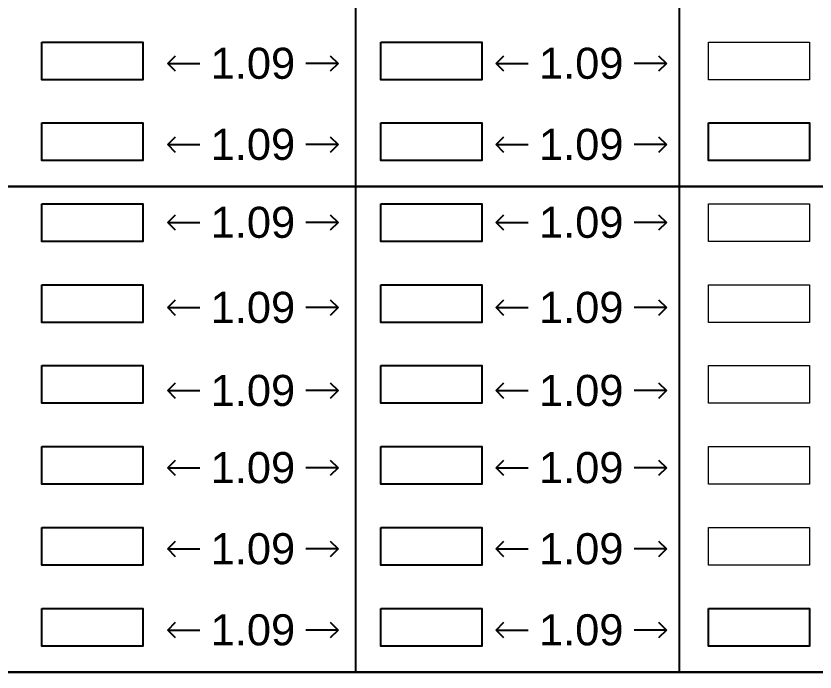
# Model space of a CAD drawing. Header units: millimetres. Extents: x -9481 to -9285, y 28735 to 28829.
# Drawn here: x -9457.79 to -9452.65, y 28757.72 to 28761.94 of the extents above; entities that cross this region are included whole.
import ezdxf

# ---------------------------------------------------------------- set-up
doc = ezdxf.new("R2010")
doc.units = ezdxf.units.MM
doc.header["$PDMODE"] = 34
doc.header["$PDSIZE"] = -15
for name, color, linetype, plot in [('BLK_1_FLR_0_REGULAR_ROOM_2', 7, 'Continuous', False), ('BLK_1_FLR_0_REGULAR_ROOM_3', 7, 'Continuous', False), ('BLK_1_FLR_0_REGULAR_ROOM_4', 7, 'Continuous', False), ('BLK_1_FLR_0_REGULAR_ROOM_5', 7, 'Continuous', False), ('BLK_1_FLR_0_REGULAR_ROOM_6', 7, 'Continuous', False), ('BLK_1_FLR_1_REGULAR_ROOM_1', 7, 'Continuous', False), ('BLK_1_FLR_1_REGULAR_ROOM_2', 7, 'Continuous', False), ('BLK_1_FLR_1_REGULAR_ROOM_6', 7, 'Continuous', False), ('BLK_1_FLR_2_REGULAR_ROOM_6', 7, 'Continuous', False)]:
    doc.layers.add(name, color=color, linetype=linetype, plot=plot)
for name, color, linetype in [('BLK_1_FLR_1_REGULAR_ROOM_3', 7, 'Continuous'), ('BLK_1_FLR_1_REGULAR_ROOM_4', 7, 'Continuous'), ('BLK_1_FLR_1_REGULAR_ROOM_5', 7, 'Continuous')]:
    doc.layers.add(name, color=color, linetype=linetype)
for name, color, linetype, lineweight in [('BLK_1_FLR_2_REGULAR_ROOM_1', 7, 'Continuous', 0), ('BLK_1_FLR_2_REGULAR_ROOM_2', 7, 'Continuous', 0), ('BLK_1_FLR_2_REGULAR_ROOM_3', 7, 'Continuous', 0), ('BLK_1_FLR_2_REGULAR_ROOM_4', 7, 'Continuous', 0), ('BLK_1_FLR_2_REGULAR_ROOM_5', 7, 'Continuous', 0), ('PLAN', 7, 'Continuous', 40)]:
    doc.layers.add(name, color=color, linetype=linetype, lineweight=lineweight)
doc.styles.add('Arial', font='arial.ttf', dxfattribs={"height": 0.2})
doc.styles.add('style2', font='arial.ttf', dxfattribs={"height": 0.3})
doc.dimstyles.new('INT DIM', dxfattribs={"dimtxt": 0.3, "dimasz": 0.1, "dimexe": 0.18, "dimexo": 0.0625, "dimgap": 0.09, "dimtad": 0, "dimzin": 0, "dimdsep": 46, "dimtxsty": 'style2', "dimblk": 'OPEN90', "dimcen": 0.09, "dimse1": 1, "dimse2": 1, "dimclrd": 250, "dimclrt": 256, "dimadec": 0, "dimazin": 0, "dimtfac": 1, "dimtofl": 0, "dimtmove": 0, "dimatfit": 3, "dimfxl": 0.18, "dimtolj": 1, "dimtzin": 0, "dimlwd": -1, "dimarcsym": 0})

# ---------------------------------------------------------------- blocks, each defined once
blk = doc.blocks.new('_Open90')
at = {"layer": 'PLAN', "color": 0, "lineweight": -2}
for p, q in [((0, 0), (-1, 0)), ((-0.5, 0.5), (0, 0)), ((0, 0), (-0.5, -0.5))]:
    blk.add_line(p, q, dxfattribs=at)
blk = doc.blocks.new('*D67')
at = {"layer": 'BLK_1_FLR_0_REGULAR_ROOM_5', "color": 250, "transparency": 16777216}
for p, q in [((-9456.7091, 28761.6345), (-9456.6022, 28761.6345)), ((-9455.8142, 28761.6345), (-9455.9211, 28761.6345))]:
    blk.add_line(p, q, dxfattribs=at)
at = {"layer": 'Defpoints', "color": 0, "transparency": 16777216}
for p in [(-9456.8091, 28761.7546), (-9455.7142, 28761.7546), (-9455.7142, 28761.6345)]:
    blk.add_point(p, dxfattribs=at)
at = {"layer": 'BLK_1_FLR_0_REGULAR_ROOM_5', "color": 250, "transparency": 16777216, "xscale": 0.1, "yscale": 0.1, "zscale": 0.1, "rotation": 180}
blk.add_blockref('_Open90', (-9456.8091, 28761.6345), dxfattribs=at)
at = {"layer": 'BLK_1_FLR_0_REGULAR_ROOM_5', "color": 250, "transparency": 16777216, "xscale": 0.1, "yscale": 0.1, "zscale": 0.1}
blk.add_blockref('_Open90', (-9455.7142, 28761.6345), dxfattribs=at)
at = {"layer": 'BLK_1_FLR_0_REGULAR_ROOM_5', "transparency": 16777216, "insert": (-9456.2617, 28761.6345), "char_height": 0.2, "attachment_point": 5, "style": 'Arial', "bg_fill": 3, "box_fill_scale": 1.1, "bg_fill_color": 256, "bg_fill_true_color": 13158600, "bg_fill_transparency": 0}
blk.add_mtext('\\A1;1.09', dxfattribs=at)
blk = doc.blocks.new('*D68')
at = {"layer": 'BLK_1_FLR_1_REGULAR_ROOM_5', "color": 250, "transparency": 16777216}
for p, q in [((-9454.5973, 28761.6345), (-9454.4904, 28761.6345)), ((-9453.7023, 28761.6345), (-9453.8093, 28761.6345))]:
    blk.add_line(p, q, dxfattribs=at)
at = {"layer": 'Defpoints', "color": 0, "transparency": 16777216}
for p in [(-9454.6973, 28761.7546), (-9453.6023, 28761.7546), (-9453.6023, 28761.6345)]:
    blk.add_point(p, dxfattribs=at)
at = {"layer": 'BLK_1_FLR_1_REGULAR_ROOM_5', "color": 250, "transparency": 16777216, "xscale": 0.1, "yscale": 0.1, "zscale": 0.1, "rotation": 180}
blk.add_blockref('_Open90', (-9454.6973, 28761.6345), dxfattribs=at)
at = {"layer": 'BLK_1_FLR_1_REGULAR_ROOM_5', "color": 250, "transparency": 16777216, "xscale": 0.1, "yscale": 0.1, "zscale": 0.1}
blk.add_blockref('_Open90', (-9453.6023, 28761.6345), dxfattribs=at)
at = {"layer": 'BLK_1_FLR_1_REGULAR_ROOM_5', "transparency": 16777216, "insert": (-9454.1498, 28761.6345), "char_height": 0.2, "attachment_point": 5, "style": 'Arial', "bg_fill": 3, "box_fill_scale": 1.1, "bg_fill_color": 256, "bg_fill_true_color": 13158600, "bg_fill_transparency": 0}
blk.add_mtext('\\A1;1.09', dxfattribs=at)
blk = doc.blocks.new('*D72')
at = {"layer": 'BLK_1_FLR_0_REGULAR_ROOM_6', "color": 250, "transparency": 16777216}
for p, q in [((-9456.7091, 28761.1126), (-9456.6022, 28761.1126)), ((-9455.8142, 28761.1126), (-9455.9211, 28761.1126))]:
    blk.add_line(p, q, dxfattribs=at)
at = {"layer": 'Defpoints', "color": 0, "transparency": 16777216}
for p in [(-9456.8091, 28761.2327), (-9455.7142, 28761.2327), (-9455.7142, 28761.1126)]:
    blk.add_point(p, dxfattribs=at)
at = {"layer": 'BLK_1_FLR_0_REGULAR_ROOM_6', "color": 250, "transparency": 16777216, "xscale": 0.1, "yscale": 0.1, "zscale": 0.1, "rotation": 180}
blk.add_blockref('_Open90', (-9456.8091, 28761.1126), dxfattribs=at)
at = {"layer": 'BLK_1_FLR_0_REGULAR_ROOM_6', "color": 250, "transparency": 16777216, "xscale": 0.1, "yscale": 0.1, "zscale": 0.1}
blk.add_blockref('_Open90', (-9455.7142, 28761.1126), dxfattribs=at)
at = {"layer": 'BLK_1_FLR_0_REGULAR_ROOM_6', "transparency": 16777216, "insert": (-9456.2617, 28761.1126), "char_height": 0.2, "attachment_point": 5, "style": 'Arial', "bg_fill": 3, "box_fill_scale": 1.1, "bg_fill_color": 256, "bg_fill_true_color": 13158600, "bg_fill_transparency": 0}
blk.add_mtext('\\A1;1.09', dxfattribs=at)
blk = doc.blocks.new('*D73')
at = {"layer": 'BLK_1_FLR_1_REGULAR_ROOM_6', "color": 250, "transparency": 16777216}
for p, q in [((-9454.5973, 28761.1126), (-9454.4904, 28761.1126)), ((-9453.7023, 28761.1126), (-9453.8093, 28761.1126))]:
    blk.add_line(p, q, dxfattribs=at)
at = {"layer": 'Defpoints', "color": 0, "transparency": 16777216}
for p in [(-9454.6973, 28761.2327), (-9453.6023, 28761.2327), (-9453.6023, 28761.1126)]:
    blk.add_point(p, dxfattribs=at)
at = {"layer": 'BLK_1_FLR_1_REGULAR_ROOM_6', "color": 250, "transparency": 16777216, "xscale": 0.1, "yscale": 0.1, "zscale": 0.1, "rotation": 180}
blk.add_blockref('_Open90', (-9454.6973, 28761.1126), dxfattribs=at)
at = {"layer": 'BLK_1_FLR_1_REGULAR_ROOM_6', "color": 250, "transparency": 16777216, "xscale": 0.1, "yscale": 0.1, "zscale": 0.1}
blk.add_blockref('_Open90', (-9453.6023, 28761.1126), dxfattribs=at)
at = {"layer": 'BLK_1_FLR_1_REGULAR_ROOM_6', "transparency": 16777216, "insert": (-9454.1498, 28761.1126), "char_height": 0.2, "attachment_point": 5, "style": 'Arial', "bg_fill": 3, "box_fill_scale": 1.1, "bg_fill_color": 256, "bg_fill_true_color": 13158600, "bg_fill_transparency": 0}
blk.add_mtext('\\A1;1.09', dxfattribs=at)
blk = doc.blocks.new('*D77')
at = {"layer": 'BLK_1_FLR_1_REGULAR_ROOM_1', "color": 250, "transparency": 16777216}
for p, q in [((-9456.7091, 28760.6111), (-9456.6022, 28760.6111)), ((-9455.8142, 28760.6111), (-9455.9211, 28760.6111))]:
    blk.add_line(p, q, dxfattribs=at)
at = {"layer": 'Defpoints', "color": 0, "transparency": 16777216}
for p in [(-9456.8091, 28760.7312), (-9455.7142, 28760.7312), (-9455.7142, 28760.6111)]:
    blk.add_point(p, dxfattribs=at)
at = {"layer": 'BLK_1_FLR_1_REGULAR_ROOM_1', "color": 250, "transparency": 16777216, "xscale": 0.1, "yscale": 0.1, "zscale": 0.1, "rotation": 180}
blk.add_blockref('_Open90', (-9456.8091, 28760.6111), dxfattribs=at)
at = {"layer": 'BLK_1_FLR_1_REGULAR_ROOM_1', "color": 250, "transparency": 16777216, "xscale": 0.1, "yscale": 0.1, "zscale": 0.1}
blk.add_blockref('_Open90', (-9455.7142, 28760.6111), dxfattribs=at)
at = {"layer": 'BLK_1_FLR_1_REGULAR_ROOM_1', "transparency": 16777216, "insert": (-9456.2617, 28760.6111), "char_height": 0.2, "attachment_point": 5, "style": 'Arial', "bg_fill": 3, "box_fill_scale": 1.1, "bg_fill_color": 256, "bg_fill_true_color": 13158600, "bg_fill_transparency": 0}
blk.add_mtext('\\A1;1.09', dxfattribs=at)
blk = doc.blocks.new('*D78')
at = {"layer": 'BLK_1_FLR_1_REGULAR_ROOM_1', "color": 250, "transparency": 16777216}
for p, q in [((-9454.5973, 28760.6111), (-9454.4904, 28760.6111)), ((-9453.7023, 28760.6111), (-9453.8093, 28760.6111))]:
    blk.add_line(p, q, dxfattribs=at)
at = {"layer": 'Defpoints', "color": 0, "transparency": 16777216}
for p in [(-9454.6973, 28760.7312), (-9453.6023, 28760.7312), (-9453.6023, 28760.6111)]:
    blk.add_point(p, dxfattribs=at)
at = {"layer": 'BLK_1_FLR_1_REGULAR_ROOM_1', "color": 250, "transparency": 16777216, "xscale": 0.1, "yscale": 0.1, "zscale": 0.1, "rotation": 180}
blk.add_blockref('_Open90', (-9454.6973, 28760.6111), dxfattribs=at)
at = {"layer": 'BLK_1_FLR_1_REGULAR_ROOM_1', "color": 250, "transparency": 16777216, "xscale": 0.1, "yscale": 0.1, "zscale": 0.1}
blk.add_blockref('_Open90', (-9453.6023, 28760.6111), dxfattribs=at)
at = {"layer": 'BLK_1_FLR_1_REGULAR_ROOM_1', "transparency": 16777216, "insert": (-9454.1498, 28760.6111), "char_height": 0.2, "attachment_point": 5, "style": 'Arial', "bg_fill": 3, "box_fill_scale": 1.1, "bg_fill_color": 256, "bg_fill_true_color": 13158600, "bg_fill_transparency": 0}
blk.add_mtext('\\A1;1.09', dxfattribs=at)
blk = doc.blocks.new('*D82')
at = {"layer": 'BLK_1_FLR_0_REGULAR_ROOM_2', "color": 250, "transparency": 16777216}
for p, q in [((-9456.7091, 28760.0637), (-9456.6022, 28760.0637)), ((-9455.8142, 28760.0637), (-9455.9211, 28760.0637))]:
    blk.add_line(p, q, dxfattribs=at)
at = {"layer": 'Defpoints', "color": 0, "transparency": 16777216}
for p in [(-9456.8091, 28760.1838), (-9455.7142, 28760.1838), (-9455.7142, 28760.0637)]:
    blk.add_point(p, dxfattribs=at)
at = {"layer": 'BLK_1_FLR_0_REGULAR_ROOM_2', "color": 250, "transparency": 16777216, "xscale": 0.1, "yscale": 0.1, "zscale": 0.1, "rotation": 180}
blk.add_blockref('_Open90', (-9456.8091, 28760.0637), dxfattribs=at)
at = {"layer": 'BLK_1_FLR_0_REGULAR_ROOM_2', "color": 250, "transparency": 16777216, "xscale": 0.1, "yscale": 0.1, "zscale": 0.1}
blk.add_blockref('_Open90', (-9455.7142, 28760.0637), dxfattribs=at)
at = {"layer": 'BLK_1_FLR_0_REGULAR_ROOM_2', "transparency": 16777216, "insert": (-9456.2617, 28760.0637), "char_height": 0.2, "attachment_point": 5, "style": 'Arial', "bg_fill": 3, "box_fill_scale": 1.1, "bg_fill_color": 256, "bg_fill_true_color": 13158600, "bg_fill_transparency": 0}
blk.add_mtext('\\A1;1.09', dxfattribs=at)
blk = doc.blocks.new('*D83')
at = {"layer": 'BLK_1_FLR_1_REGULAR_ROOM_2', "color": 250, "transparency": 16777216}
for p, q in [((-9454.5973, 28760.0637), (-9454.4904, 28760.0637)), ((-9453.7023, 28760.0637), (-9453.8093, 28760.0637))]:
    blk.add_line(p, q, dxfattribs=at)
at = {"layer": 'Defpoints', "color": 0, "transparency": 16777216}
for p in [(-9454.6973, 28760.1838), (-9453.6023, 28760.1838), (-9453.6023, 28760.0637)]:
    blk.add_point(p, dxfattribs=at)
at = {"layer": 'BLK_1_FLR_1_REGULAR_ROOM_2', "color": 250, "transparency": 16777216, "xscale": 0.1, "yscale": 0.1, "zscale": 0.1, "rotation": 180}
blk.add_blockref('_Open90', (-9454.6973, 28760.0637), dxfattribs=at)
at = {"layer": 'BLK_1_FLR_1_REGULAR_ROOM_2', "color": 250, "transparency": 16777216, "xscale": 0.1, "yscale": 0.1, "zscale": 0.1}
blk.add_blockref('_Open90', (-9453.6023, 28760.0637), dxfattribs=at)
at = {"layer": 'BLK_1_FLR_1_REGULAR_ROOM_2', "transparency": 16777216, "insert": (-9454.1498, 28760.0637), "char_height": 0.2, "attachment_point": 5, "style": 'Arial', "bg_fill": 3, "box_fill_scale": 1.1, "bg_fill_color": 256, "bg_fill_true_color": 13158600, "bg_fill_transparency": 0}
blk.add_mtext('\\A1;1.09', dxfattribs=at)
blk = doc.blocks.new('*D87')
at = {"layer": 'BLK_1_FLR_0_REGULAR_ROOM_3', "color": 250, "transparency": 16777216}
for p, q in [((-9456.7091, 28759.5291), (-9456.6022, 28759.5291)), ((-9455.8142, 28759.5291), (-9455.9211, 28759.5291))]:
    blk.add_line(p, q, dxfattribs=at)
at = {"layer": 'Defpoints', "color": 0, "transparency": 16777216}
for p in [(-9456.8091, 28759.6491), (-9455.7142, 28759.6491), (-9455.7142, 28759.5291)]:
    blk.add_point(p, dxfattribs=at)
at = {"layer": 'BLK_1_FLR_0_REGULAR_ROOM_3', "color": 250, "transparency": 16777216, "xscale": 0.1, "yscale": 0.1, "zscale": 0.1, "rotation": 180}
blk.add_blockref('_Open90', (-9456.8091, 28759.5291), dxfattribs=at)
at = {"layer": 'BLK_1_FLR_0_REGULAR_ROOM_3', "color": 250, "transparency": 16777216, "xscale": 0.1, "yscale": 0.1, "zscale": 0.1}
blk.add_blockref('_Open90', (-9455.7142, 28759.5291), dxfattribs=at)
at = {"layer": 'BLK_1_FLR_0_REGULAR_ROOM_3', "transparency": 16777216, "insert": (-9456.2617, 28759.5291), "char_height": 0.2, "attachment_point": 5, "style": 'Arial', "bg_fill": 3, "box_fill_scale": 1.1, "bg_fill_color": 256, "bg_fill_true_color": 13158600, "bg_fill_transparency": 0}
blk.add_mtext('\\A1;1.09', dxfattribs=at)
blk = doc.blocks.new('*D88')
at = {"layer": 'BLK_1_FLR_1_REGULAR_ROOM_3', "color": 250, "transparency": 16777216}
for p, q in [((-9454.5973, 28759.5291), (-9454.4904, 28759.5291)), ((-9453.7023, 28759.5291), (-9453.8093, 28759.5291))]:
    blk.add_line(p, q, dxfattribs=at)
at = {"layer": 'Defpoints', "color": 0, "transparency": 16777216}
for p in [(-9454.6973, 28759.6491), (-9453.6023, 28759.6491), (-9453.6023, 28759.5291)]:
    blk.add_point(p, dxfattribs=at)
at = {"layer": 'BLK_1_FLR_1_REGULAR_ROOM_3', "color": 250, "transparency": 16777216, "xscale": 0.1, "yscale": 0.1, "zscale": 0.1, "rotation": 180}
blk.add_blockref('_Open90', (-9454.6973, 28759.5291), dxfattribs=at)
at = {"layer": 'BLK_1_FLR_1_REGULAR_ROOM_3', "color": 250, "transparency": 16777216, "xscale": 0.1, "yscale": 0.1, "zscale": 0.1}
blk.add_blockref('_Open90', (-9453.6023, 28759.5291), dxfattribs=at)
at = {"layer": 'BLK_1_FLR_1_REGULAR_ROOM_3', "transparency": 16777216, "insert": (-9454.1498, 28759.5291), "char_height": 0.2, "attachment_point": 5, "style": 'Arial', "bg_fill": 3, "box_fill_scale": 1.1, "bg_fill_color": 256, "bg_fill_true_color": 13158600, "bg_fill_transparency": 0}
blk.add_mtext('\\A1;1.09', dxfattribs=at)
blk = doc.blocks.new('*D92')
at = {"layer": 'BLK_1_FLR_0_REGULAR_ROOM_4', "color": 250, "ltscale": 0.75, "transparency": 16777216}
for p, q in [((-9456.7091, 28759.0326), (-9456.6022, 28759.0326)), ((-9455.8142, 28759.0326), (-9455.9211, 28759.0326))]:
    blk.add_line(p, q, dxfattribs=at)
at = {"layer": 'Defpoints', "color": 0, "ltscale": 0.75, "transparency": 16777216}
for p in [(-9456.8091, 28759.1527), (-9455.7142, 28759.1527), (-9455.7142, 28759.0326)]:
    blk.add_point(p, dxfattribs=at)
at = {"layer": 'BLK_1_FLR_0_REGULAR_ROOM_4', "color": 250, "ltscale": 0.75, "transparency": 16777216, "xscale": 0.1, "yscale": 0.1, "zscale": 0.1, "rotation": 180}
blk.add_blockref('_Open90', (-9456.8091, 28759.0326), dxfattribs=at)
at = {"layer": 'BLK_1_FLR_0_REGULAR_ROOM_4', "color": 250, "ltscale": 0.75, "transparency": 16777216, "xscale": 0.1, "yscale": 0.1, "zscale": 0.1}
blk.add_blockref('_Open90', (-9455.7142, 28759.0326), dxfattribs=at)
at = {"layer": 'BLK_1_FLR_0_REGULAR_ROOM_4', "ltscale": 0.75, "transparency": 16777216, "insert": (-9456.2617, 28759.0326), "char_height": 0.2, "attachment_point": 5, "style": 'Arial', "bg_fill": 3, "box_fill_scale": 1.1, "bg_fill_color": 256, "bg_fill_true_color": 13158600, "bg_fill_transparency": 0}
blk.add_mtext('\\A1;1.09', dxfattribs=at)
blk = doc.blocks.new('*D93')
at = {"layer": 'BLK_1_FLR_1_REGULAR_ROOM_4', "color": 250, "transparency": 16777216}
for p, q in [((-9454.5973, 28759.0326), (-9454.4904, 28759.0326)), ((-9453.7023, 28759.0326), (-9453.8093, 28759.0326))]:
    blk.add_line(p, q, dxfattribs=at)
at = {"layer": 'Defpoints', "color": 0, "transparency": 16777216}
for p in [(-9454.6973, 28759.1527), (-9453.6023, 28759.1527), (-9453.6023, 28759.0326)]:
    blk.add_point(p, dxfattribs=at)
at = {"layer": 'BLK_1_FLR_1_REGULAR_ROOM_4', "color": 250, "transparency": 16777216, "xscale": 0.1, "yscale": 0.1, "zscale": 0.1, "rotation": 180}
blk.add_blockref('_Open90', (-9454.6973, 28759.0326), dxfattribs=at)
at = {"layer": 'BLK_1_FLR_1_REGULAR_ROOM_4', "color": 250, "transparency": 16777216, "xscale": 0.1, "yscale": 0.1, "zscale": 0.1}
blk.add_blockref('_Open90', (-9453.6023, 28759.0326), dxfattribs=at)
at = {"layer": 'BLK_1_FLR_1_REGULAR_ROOM_4', "transparency": 16777216, "insert": (-9454.1498, 28759.0326), "char_height": 0.2, "attachment_point": 5, "style": 'Arial', "bg_fill": 3, "box_fill_scale": 1.1, "bg_fill_color": 256, "bg_fill_true_color": 13158600, "bg_fill_transparency": 0}
blk.add_mtext('\\A1;1.09', dxfattribs=at)
blk = doc.blocks.new('*D97')
at = {"layer": 'BLK_1_FLR_0_REGULAR_ROOM_5', "color": 250, "transparency": 16777216}
for p, q in [((-9456.7091, 28758.5106), (-9456.6022, 28758.5106)), ((-9455.8142, 28758.5106), (-9455.9211, 28758.5106))]:
    blk.add_line(p, q, dxfattribs=at)
at = {"layer": 'Defpoints', "color": 0, "transparency": 16777216}
for p in [(-9456.8091, 28758.6307), (-9455.7142, 28758.6307), (-9455.7142, 28758.5106)]:
    blk.add_point(p, dxfattribs=at)
at = {"layer": 'BLK_1_FLR_0_REGULAR_ROOM_5', "color": 250, "transparency": 16777216, "xscale": 0.1, "yscale": 0.1, "zscale": 0.1, "rotation": 180}
blk.add_blockref('_Open90', (-9456.8091, 28758.5106), dxfattribs=at)
at = {"layer": 'BLK_1_FLR_0_REGULAR_ROOM_5', "color": 250, "transparency": 16777216, "xscale": 0.1, "yscale": 0.1, "zscale": 0.1}
blk.add_blockref('_Open90', (-9455.7142, 28758.5106), dxfattribs=at)
at = {"layer": 'BLK_1_FLR_0_REGULAR_ROOM_5', "transparency": 16777216, "insert": (-9456.2617, 28758.5106), "char_height": 0.2, "attachment_point": 5, "style": 'Arial', "bg_fill": 3, "box_fill_scale": 1.1, "bg_fill_color": 256, "bg_fill_true_color": 13158600, "bg_fill_transparency": 0}
blk.add_mtext('\\A1;1.09', dxfattribs=at)
blk = doc.blocks.new('*D98')
at = {"layer": 'BLK_1_FLR_1_REGULAR_ROOM_5', "color": 250, "transparency": 16777216}
for p, q in [((-9454.5973, 28758.5106), (-9454.4904, 28758.5106)), ((-9453.7023, 28758.5106), (-9453.8093, 28758.5106))]:
    blk.add_line(p, q, dxfattribs=at)
at = {"layer": 'Defpoints', "color": 0, "transparency": 16777216}
for p in [(-9454.6973, 28758.6307), (-9453.6023, 28758.6307), (-9453.6023, 28758.5106)]:
    blk.add_point(p, dxfattribs=at)
at = {"layer": 'BLK_1_FLR_1_REGULAR_ROOM_5', "color": 250, "transparency": 16777216, "xscale": 0.1, "yscale": 0.1, "zscale": 0.1, "rotation": 180}
blk.add_blockref('_Open90', (-9454.6973, 28758.5106), dxfattribs=at)
at = {"layer": 'BLK_1_FLR_1_REGULAR_ROOM_5', "color": 250, "transparency": 16777216, "xscale": 0.1, "yscale": 0.1, "zscale": 0.1}
blk.add_blockref('_Open90', (-9453.6023, 28758.5106), dxfattribs=at)
at = {"layer": 'BLK_1_FLR_1_REGULAR_ROOM_5', "transparency": 16777216, "insert": (-9454.1498, 28758.5106), "char_height": 0.2, "attachment_point": 5, "style": 'Arial', "bg_fill": 3, "box_fill_scale": 1.1, "bg_fill_color": 256, "bg_fill_true_color": 13158600, "bg_fill_transparency": 0}
blk.add_mtext('\\A1;1.09', dxfattribs=at)
blk = doc.blocks.new('*D102')
at = {"layer": 'BLK_1_FLR_0_REGULAR_ROOM_6', "color": 250, "transparency": 16777216}
for p, q in [((-9456.7091, 28757.9887), (-9456.6022, 28757.9887)), ((-9455.8142, 28757.9887), (-9455.9211, 28757.9887))]:
    blk.add_line(p, q, dxfattribs=at)
at = {"layer": 'Defpoints', "color": 0, "transparency": 16777216}
for p in [(-9456.8091, 28758.1088), (-9455.7142, 28758.1088), (-9455.7142, 28757.9887)]:
    blk.add_point(p, dxfattribs=at)
at = {"layer": 'BLK_1_FLR_0_REGULAR_ROOM_6', "color": 250, "transparency": 16777216, "xscale": 0.1, "yscale": 0.1, "zscale": 0.1, "rotation": 180}
blk.add_blockref('_Open90', (-9456.8091, 28757.9887), dxfattribs=at)
at = {"layer": 'BLK_1_FLR_0_REGULAR_ROOM_6', "color": 250, "transparency": 16777216, "xscale": 0.1, "yscale": 0.1, "zscale": 0.1}
blk.add_blockref('_Open90', (-9455.7142, 28757.9887), dxfattribs=at)
at = {"layer": 'BLK_1_FLR_0_REGULAR_ROOM_6', "transparency": 16777216, "insert": (-9456.2617, 28757.9887), "char_height": 0.2, "attachment_point": 5, "style": 'Arial', "bg_fill": 3, "box_fill_scale": 1.1, "bg_fill_color": 256, "bg_fill_true_color": 13158600, "bg_fill_transparency": 0}
blk.add_mtext('\\A1;1.09', dxfattribs=at)
blk = doc.blocks.new('*D103')
at = {"layer": 'BLK_1_FLR_1_REGULAR_ROOM_6', "color": 250, "transparency": 16777216}
for p, q in [((-9454.5973, 28757.9887), (-9454.4904, 28757.9887)), ((-9453.7023, 28757.9887), (-9453.8093, 28757.9887))]:
    blk.add_line(p, q, dxfattribs=at)
at = {"layer": 'Defpoints', "color": 0, "transparency": 16777216}
for p in [(-9454.6973, 28758.1088), (-9453.6023, 28758.1088), (-9453.6023, 28757.9887)]:
    blk.add_point(p, dxfattribs=at)
at = {"layer": 'BLK_1_FLR_1_REGULAR_ROOM_6', "color": 250, "transparency": 16777216, "xscale": 0.1, "yscale": 0.1, "zscale": 0.1, "rotation": 180}
blk.add_blockref('_Open90', (-9454.6973, 28757.9887), dxfattribs=at)
at = {"layer": 'BLK_1_FLR_1_REGULAR_ROOM_6', "color": 250, "transparency": 16777216, "xscale": 0.1, "yscale": 0.1, "zscale": 0.1}
blk.add_blockref('_Open90', (-9453.6023, 28757.9887), dxfattribs=at)
at = {"layer": 'BLK_1_FLR_1_REGULAR_ROOM_6', "transparency": 16777216, "insert": (-9454.1498, 28757.9887), "char_height": 0.2, "attachment_point": 5, "style": 'Arial', "bg_fill": 3, "box_fill_scale": 1.1, "bg_fill_color": 256, "bg_fill_true_color": 13158600, "bg_fill_transparency": 0}
blk.add_mtext('\\A1;1.09', dxfattribs=at)

msp = doc.modelspace()

# ---------------------------------------------------------------- linework, layer by layer
for p, q in [((-9455.6016, 28763.4456), (-9455.6016, 28760.8423)), ((-9453.5208, 28763.4456), (-9453.5208, 28760.8423)), ((-9455.6016, 28760.8423), (-9455.6016, 28760.3217)), ((-9453.5208, 28760.8423), (-9453.5208, 28760.3217)), ((-9455.6016, 28760.3217), (-9455.6016, 28757.7184)), ((-9453.5208, 28760.3217), (-9453.5208, 28757.7184))]:
    msp.add_line(p, q)
for points in [[(-9442.23, 28763.4456), (-9442.23, 28760.8423), (-9461.7318, 28760.8423)], [(-9461.7318, 28760.8423), (-9442.23, 28760.8423), (-9442.23, 28760.3217)], [(-9442.23, 28760.3217), (-9442.23, 28757.7184), (-9461.7318, 28757.7184)], [(-9461.7318, 28757.7184), (-9442.23, 28757.7184), (-9442.23, 28757.1978), (-9461.7318, 28757.1978)]]:
    msp.add_lwpolyline(points)
at = {"layer": 'BLK_1_FLR_0_REGULAR_ROOM_2', "color": 2}
msp.add_lwpolyline([(-9457.6189, 28760.2106), (-9456.9697, 28760.2106), (-9456.9697, 28759.9684), (-9457.6189, 28759.9684)], close=True, dxfattribs=at)
at = {"layer": 'BLK_1_FLR_0_REGULAR_ROOM_3', "color": 2}
msp.add_lwpolyline([(-9457.6189, 28759.6899), (-9456.9697, 28759.6899), (-9456.9697, 28759.4478), (-9457.6189, 28759.4478)], close=True, dxfattribs=at)
at = {"layer": 'BLK_1_FLR_0_REGULAR_ROOM_4', "color": 2, "ltscale": 0.75}
msp.add_lwpolyline([(-9457.6189, 28759.1693), (-9456.9697, 28759.1693), (-9456.9697, 28758.9271), (-9457.6189, 28758.9271)], close=True, dxfattribs=at)
at = {"layer": 'BLK_1_FLR_0_REGULAR_ROOM_5', "color": 1}
msp.add_lwpolyline([(-9457.6189, 28761.7725), (-9456.9697, 28761.7725), (-9456.9697, 28761.5303), (-9457.6189, 28761.5303)], close=True, dxfattribs=at)
at = {"layer": 'BLK_1_FLR_0_REGULAR_ROOM_5', "color": 2}
msp.add_lwpolyline([(-9457.6189, 28758.6486), (-9456.9697, 28758.6486), (-9456.9697, 28758.4065), (-9457.6189, 28758.4065)], close=True, dxfattribs=at)
at = {"layer": 'BLK_1_FLR_0_REGULAR_ROOM_6', "color": 1}
msp.add_lwpolyline([(-9457.6189, 28761.2518), (-9456.9697, 28761.2518), (-9456.9697, 28761.0097), (-9457.6189, 28761.0097)], close=True, dxfattribs=at)
at = {"layer": 'BLK_1_FLR_0_REGULAR_ROOM_6', "color": 2}
msp.add_lwpolyline([(-9457.6189, 28758.128), (-9456.9697, 28758.128), (-9456.9697, 28757.8858), (-9457.6189, 28757.8858)], close=True, dxfattribs=at)
at = {"layer": 'BLK_1_FLR_1_REGULAR_ROOM_1', "color": 2}
for points in [[(-9457.6189, 28760.7312), (-9456.9697, 28760.7312), (-9456.9697, 28760.4891), (-9457.6189, 28760.4891)], [(-9455.4381, 28760.7312), (-9454.7889, 28760.7312), (-9454.7889, 28760.4891), (-9455.4381, 28760.4891)]]:
    msp.add_lwpolyline(points, close=True, dxfattribs=at)
at = {"layer": 'BLK_1_FLR_1_REGULAR_ROOM_2', "color": 2}
msp.add_lwpolyline([(-9455.4381, 28760.2106), (-9454.7889, 28760.2106), (-9454.7889, 28759.9684), (-9455.4381, 28759.9684)], close=True, dxfattribs=at)
at = {"layer": 'BLK_1_FLR_1_REGULAR_ROOM_3', "color": 2}
msp.add_lwpolyline([(-9455.4381, 28759.6899), (-9454.7889, 28759.6899), (-9454.7889, 28759.4478), (-9455.4381, 28759.4478)], close=True, dxfattribs=at)
at = {"layer": 'BLK_1_FLR_1_REGULAR_ROOM_4', "color": 2}
msp.add_lwpolyline([(-9455.4381, 28759.1693), (-9454.7889, 28759.1693), (-9454.7889, 28758.9271), (-9455.4381, 28758.9271)], close=True, dxfattribs=at)
at = {"layer": 'BLK_1_FLR_1_REGULAR_ROOM_5', "color": 1}
msp.add_lwpolyline([(-9455.4381, 28761.7725), (-9454.7889, 28761.7725), (-9454.7889, 28761.5303), (-9455.4381, 28761.5303)], close=True, dxfattribs=at)
at = {"layer": 'BLK_1_FLR_1_REGULAR_ROOM_5', "color": 2}
msp.add_lwpolyline([(-9455.4381, 28758.6486), (-9454.7889, 28758.6486), (-9454.7889, 28758.4065), (-9455.4381, 28758.4065)], close=True, dxfattribs=at)
at = {"layer": 'BLK_1_FLR_1_REGULAR_ROOM_6', "color": 1}
msp.add_lwpolyline([(-9455.4381, 28761.2518), (-9454.7889, 28761.2518), (-9454.7889, 28761.0097), (-9455.4381, 28761.0097)], close=True, dxfattribs=at)
at = {"layer": 'BLK_1_FLR_1_REGULAR_ROOM_6', "color": 2}
msp.add_lwpolyline([(-9455.4381, 28758.128), (-9454.7889, 28758.128), (-9454.7889, 28757.8858), (-9455.4381, 28757.8858)], close=True, dxfattribs=at)
at = {"layer": 'BLK_1_FLR_2_REGULAR_ROOM_1', "color": 2}
msp.add_lwpolyline([(-9453.3316, 28760.7312), (-9452.6824, 28760.7312), (-9452.6824, 28760.4891), (-9453.3316, 28760.4891)], close=True, dxfattribs=at)
at = {"layer": 'BLK_1_FLR_2_REGULAR_ROOM_2', "color": 2}
msp.add_lwpolyline([(-9453.3316, 28760.2106), (-9452.6824, 28760.2106), (-9452.6824, 28759.9684), (-9453.3316, 28759.9684)], close=True, dxfattribs=at)
at = {"layer": 'BLK_1_FLR_2_REGULAR_ROOM_3', "color": 2}
msp.add_lwpolyline([(-9453.3316, 28759.6899), (-9452.6824, 28759.6899), (-9452.6824, 28759.4478), (-9453.3316, 28759.4478)], close=True, dxfattribs=at)
at = {"layer": 'BLK_1_FLR_2_REGULAR_ROOM_4', "color": 2}
msp.add_lwpolyline([(-9453.3316, 28759.1693), (-9452.6824, 28759.1693), (-9452.6824, 28758.9271), (-9453.3316, 28758.9271)], close=True, dxfattribs=at)
at = {"layer": 'BLK_1_FLR_2_REGULAR_ROOM_5', "color": 1}
msp.add_lwpolyline([(-9453.3316, 28761.7725), (-9452.6824, 28761.7725), (-9452.6824, 28761.5303), (-9453.3316, 28761.5303)], close=True, dxfattribs=at)
at = {"layer": 'BLK_1_FLR_2_REGULAR_ROOM_5', "color": 2}
msp.add_lwpolyline([(-9453.3316, 28758.6486), (-9452.6824, 28758.6486), (-9452.6824, 28758.4065), (-9453.3316, 28758.4065)], close=True, dxfattribs=at)
at = {"layer": 'BLK_1_FLR_2_REGULAR_ROOM_6', "color": 1}
msp.add_lwpolyline([(-9453.3316, 28761.2518), (-9452.6824, 28761.2518), (-9452.6824, 28761.0097), (-9453.3316, 28761.0097)], close=True, dxfattribs=at)
at = {"layer": 'BLK_1_FLR_2_REGULAR_ROOM_6', "color": 2}
msp.add_lwpolyline([(-9453.3316, 28758.128), (-9452.6824, 28758.128), (-9452.6824, 28757.8858), (-9453.3316, 28757.8858)], close=True, dxfattribs=at)

# ---------------------------------------------------------------- next in the draw order: dimensions: what is measured, and where the dimension line sits
at = {"layer": 'BLK_1_FLR_0_REGULAR_ROOM_2', "color": 2}
dim = msp.add_linear_dim(base=(-9455.7142, 28760.0637), p1=(-9456.8091, 28760.1838), p2=(-9455.7142, 28760.1838), dimstyle='INT DIM', override={"dimtxt": 0.2, "dimtxsty": 'Arial', "dimfxl": 0.125, "dimtfill": 1, "dimtfillclr": 7, "dimarcsym": 1}, dxfattribs=at)
dim.commit()
dim.dimension.update_dxf_attribs({"geometry": '*D82', "text_midpoint": (-9456.2617, 28760.0637)})
at = {"layer": 'BLK_1_FLR_0_REGULAR_ROOM_3', "color": 2}
dim = msp.add_linear_dim(base=(-9455.7142, 28759.5291), p1=(-9456.8091, 28759.6491), p2=(-9455.7142, 28759.6491), dimstyle='INT DIM', override={"dimtxt": 0.2, "dimtxsty": 'Arial', "dimfxl": 0.125, "dimtfill": 1, "dimtfillclr": 7, "dimarcsym": 1}, dxfattribs=at)
dim.commit()
dim.dimension.update_dxf_attribs({"geometry": '*D87', "text_midpoint": (-9456.2617, 28759.5291)})
at = {"layer": 'BLK_1_FLR_0_REGULAR_ROOM_4', "color": 2, "ltscale": 0.75}
dim = msp.add_linear_dim(base=(-9455.7142, 28759.0326), p1=(-9456.8091, 28759.1527), p2=(-9455.7142, 28759.1527), dimstyle='INT DIM', override={"dimtxt": 0.2, "dimtxsty": 'Arial', "dimfxl": 0.125, "dimtfill": 1, "dimtfillclr": 7, "dimarcsym": 1}, dxfattribs=at)
dim.commit()
dim.dimension.update_dxf_attribs({"geometry": '*D92', "text_midpoint": (-9456.2617, 28759.0326)})
at = {"layer": 'BLK_1_FLR_0_REGULAR_ROOM_5', "color": 1}
dim = msp.add_linear_dim(base=(-9455.7142, 28761.6345), p1=(-9456.8091, 28761.7546), p2=(-9455.7142, 28761.7546), dimstyle='INT DIM', override={"dimtxt": 0.2, "dimtxsty": 'Arial', "dimfxl": 0.125, "dimtfill": 1, "dimtfillclr": 7, "dimarcsym": 1}, dxfattribs=at)
dim.commit()
dim.dimension.update_dxf_attribs({"geometry": '*D67', "text_midpoint": (-9456.2617, 28761.6345)})
at = {"layer": 'BLK_1_FLR_0_REGULAR_ROOM_5', "color": 2}
dim = msp.add_linear_dim(base=(-9455.7142, 28758.5106), p1=(-9456.8091, 28758.6307), p2=(-9455.7142, 28758.6307), dimstyle='INT DIM', override={"dimtxt": 0.2, "dimtxsty": 'Arial', "dimfxl": 0.125, "dimtfill": 1, "dimtfillclr": 7, "dimarcsym": 1}, dxfattribs=at)
dim.commit()
dim.dimension.update_dxf_attribs({"geometry": '*D97', "text_midpoint": (-9456.2617, 28758.5106)})
at = {"layer": 'BLK_1_FLR_0_REGULAR_ROOM_6', "color": 1}
dim = msp.add_linear_dim(base=(-9455.7142, 28761.1126), p1=(-9456.8091, 28761.2327), p2=(-9455.7142, 28761.2327), dimstyle='INT DIM', override={"dimtxt": 0.2, "dimtxsty": 'Arial', "dimfxl": 0.125, "dimtfill": 1, "dimtfillclr": 7, "dimarcsym": 1}, dxfattribs=at)
dim.commit()
dim.dimension.update_dxf_attribs({"geometry": '*D72', "text_midpoint": (-9456.2617, 28761.1126)})
at = {"layer": 'BLK_1_FLR_0_REGULAR_ROOM_6', "color": 2}
dim = msp.add_linear_dim(base=(-9455.7142, 28757.9887), p1=(-9456.8091, 28758.1088), p2=(-9455.7142, 28758.1088), dimstyle='INT DIM', override={"dimtxt": 0.2, "dimtxsty": 'Arial', "dimfxl": 0.125, "dimtfill": 1, "dimtfillclr": 7, "dimarcsym": 1}, dxfattribs=at)
dim.commit()
dim.dimension.update_dxf_attribs({"geometry": '*D102', "text_midpoint": (-9456.2617, 28757.9887)})
at = {"layer": 'BLK_1_FLR_1_REGULAR_ROOM_1', "color": 2}
for base, p1, p2, picture, middle in [((-9455.7142, 28760.6111), (-9456.8091, 28760.7312), (-9455.7142, 28760.7312), '*D77', (-9456.2617, 28760.6111)), ((-9453.60233, 28760.61113), (-9454.69731, 28760.7312), (-9453.60233, 28760.7312), '*D78', (-9454.14982, 28760.61113))]:
    dim = msp.add_linear_dim(base=base, p1=p1, p2=p2, dimstyle='INT DIM', override={"dimtxt": 0.2, "dimtxsty": 'Arial', "dimfxl": 0.125, "dimtfill": 1, "dimtfillclr": 7, "dimarcsym": 1}, dxfattribs=at)
    dim.commit()
    dim.dimension.update_dxf_attribs({"geometry": picture, "text_midpoint": middle})
at = {"layer": 'BLK_1_FLR_1_REGULAR_ROOM_2', "color": 2}
dim = msp.add_linear_dim(base=(-9453.60233, 28760.06371), p1=(-9454.69731, 28760.18379), p2=(-9453.60233, 28760.18379), dimstyle='INT DIM', override={"dimtxt": 0.2, "dimtxsty": 'Arial', "dimfxl": 0.125, "dimtfill": 1, "dimtfillclr": 7, "dimarcsym": 1}, dxfattribs=at)
dim.commit()
dim.dimension.update_dxf_attribs({"geometry": '*D83', "text_midpoint": (-9454.14982, 28760.06371)})
at = {"layer": 'BLK_1_FLR_1_REGULAR_ROOM_3', "color": 2}
dim = msp.add_linear_dim(base=(-9453.60233, 28759.52906), p1=(-9454.69731, 28759.64914), p2=(-9453.60233, 28759.64914), dimstyle='INT DIM', override={"dimtxt": 0.2, "dimtxsty": 'Arial', "dimfxl": 0.125, "dimtfill": 1, "dimtfillclr": 7, "dimarcsym": 1}, dxfattribs=at)
dim.commit()
dim.dimension.update_dxf_attribs({"geometry": '*D88', "text_midpoint": (-9454.14982, 28759.52906)})
at = {"layer": 'BLK_1_FLR_1_REGULAR_ROOM_4', "color": 2}
dim = msp.add_linear_dim(base=(-9453.60233, 28759.03258), p1=(-9454.69731, 28759.15266), p2=(-9453.60233, 28759.15266), dimstyle='INT DIM', override={"dimtxt": 0.2, "dimtxsty": 'Arial', "dimfxl": 0.125, "dimtfill": 1, "dimtfillclr": 7, "dimarcsym": 1}, dxfattribs=at)
dim.commit()
dim.dimension.update_dxf_attribs({"geometry": '*D93', "text_midpoint": (-9454.14982, 28759.03258)})
at = {"layer": 'BLK_1_FLR_1_REGULAR_ROOM_5', "color": 1}
dim = msp.add_linear_dim(base=(-9453.60233, 28761.63452), p1=(-9454.69731, 28761.75459), p2=(-9453.60233, 28761.75459), dimstyle='INT DIM', override={"dimtxt": 0.2, "dimtxsty": 'Arial', "dimfxl": 0.125, "dimtfill": 1, "dimtfillclr": 7, "dimarcsym": 1}, dxfattribs=at)
dim.commit()
dim.dimension.update_dxf_attribs({"geometry": '*D68', "text_midpoint": (-9454.14982, 28761.63452)})
at = {"layer": 'BLK_1_FLR_1_REGULAR_ROOM_5', "color": 2}
dim = msp.add_linear_dim(base=(-9453.60233, 28758.51064), p1=(-9454.69731, 28758.63071), p2=(-9453.60233, 28758.63071), dimstyle='INT DIM', override={"dimtxt": 0.2, "dimtxsty": 'Arial', "dimfxl": 0.125, "dimtfill": 1, "dimtfillclr": 7, "dimarcsym": 1}, dxfattribs=at)
dim.commit()
dim.dimension.update_dxf_attribs({"geometry": '*D98', "text_midpoint": (-9454.14982, 28758.51064)})
at = {"layer": 'BLK_1_FLR_1_REGULAR_ROOM_6', "color": 1}
dim = msp.add_linear_dim(base=(-9453.60233, 28761.1126), p1=(-9454.69731, 28761.23267), p2=(-9453.60233, 28761.23267), dimstyle='INT DIM', override={"dimtxt": 0.2, "dimtxsty": 'Arial', "dimfxl": 0.125, "dimtfill": 1, "dimtfillclr": 7, "dimarcsym": 1}, dxfattribs=at)
dim.commit()
dim.dimension.update_dxf_attribs({"geometry": '*D73', "text_midpoint": (-9454.14982, 28761.1126)})
at = {"layer": 'BLK_1_FLR_1_REGULAR_ROOM_6', "color": 2}
dim = msp.add_linear_dim(base=(-9453.60233, 28757.98872), p1=(-9454.69731, 28758.10879), p2=(-9453.60233, 28758.10879), dimstyle='INT DIM', override={"dimtxt": 0.2, "dimtxsty": 'Arial', "dimfxl": 0.125, "dimtfill": 1, "dimtfillclr": 7, "dimarcsym": 1}, dxfattribs=at)
dim.commit()
dim.dimension.update_dxf_attribs({"geometry": '*D103', "text_midpoint": (-9454.14982, 28757.98872)})

doc.saveas('drawing.dxf')
